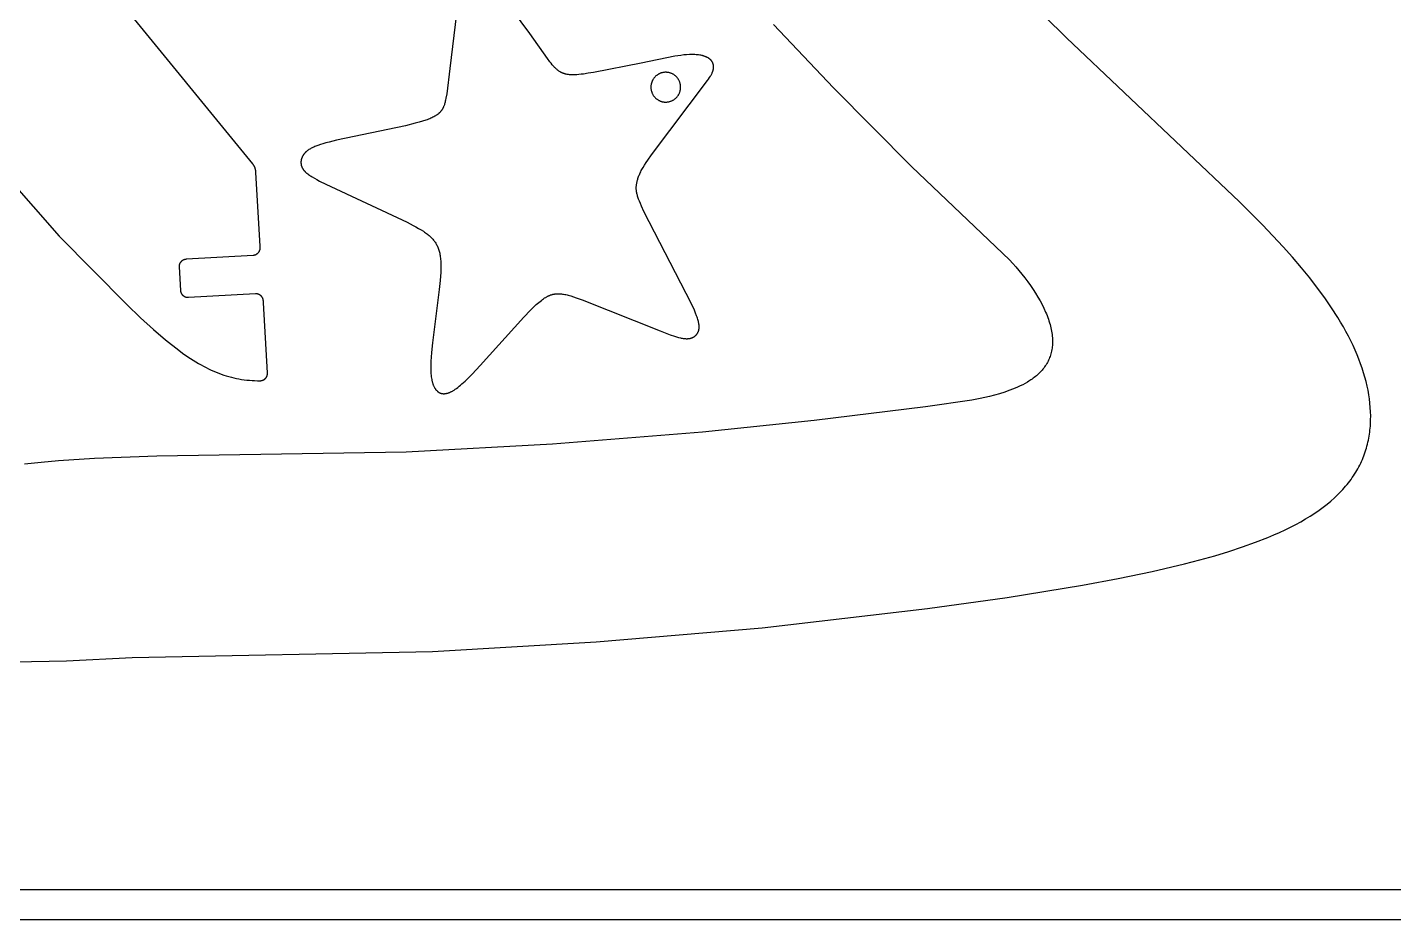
# Model space of a CAD drawing. Header units: millimetres. Extents: x -13379 to -9942, y 7 to 1157.
# Drawn here: x -11609.6 to -11242.4, y 6.5 to 246.3 of the extents above; entities that cross this region are included whole.
import ezdxf

# ---------------------------------------------------------------- set-up
doc = ezdxf.new("R2010")
doc.units = ezdxf.units.MM
doc.header["$MEASUREMENT"] = 0
for name, color, linetype in [('SECCIONES', 7, 'Continuous'), ('TABLERO COMPLETO', 7, 'Continuous'), ('TABLERO GONZALO', 1, 'Continuous')]:
    doc.layers.add(name, color=color, linetype=linetype)

msp = doc.modelspace()

# ---------------------------------------------------------------- linework, layer by layer
at = {"layer": 'SECCIONES'}
msp.add_lwpolyline([(-11434.03, 230.22), (-11434.03, 230.36), (-11434.04, 230.5), (-11434.05, 230.64), (-11434.07, 230.78), (-11434.09, 230.91), (-11434.12, 231.05), (-11434.15, 231.19), (-11434.18, 231.32), (-11434.22, 231.45), (-11434.27, 231.58), (-11434.32, 231.71), (-11434.37, 231.84), (-11434.43, 231.97), (-11434.49, 232.09), (-11434.56, 232.21), (-11434.63, 232.33), (-11434.71, 232.45), (-11434.78, 232.56), (-11434.87, 232.67), (-11434.96, 232.78), (-11435.05, 232.89), (-11435.14, 232.99), (-11435.24, 233.09), (-11435.34, 233.18), (-11435.44, 233.27), (-11435.55, 233.36), (-11435.66, 233.45), (-11435.77, 233.53), (-11435.89, 233.6), (-11436.01, 233.68), (-11436.13, 233.74), (-11436.25, 233.81), (-11436.38, 233.87), (-11436.51, 233.92), (-11436.64, 233.97), (-11436.77, 234.02), (-11436.9, 234.06), (-11437.03, 234.1), (-11437.17, 234.13), (-11437.3, 234.16), (-11437.44, 234.18), (-11437.58, 234.2), (-11437.72, 234.21), (-11437.86, 234.22), (-11437.99, 234.22), (-11438.13, 234.22), (-11438.27, 234.22), (-11438.41, 234.2), (-11438.55, 234.19), (-11438.69, 234.17), (-11438.82, 234.14), (-11438.96, 234.11), (-11439.09, 234.08), (-11439.23, 234.04), (-11439.36, 234), (-11439.49, 233.95), (-11439.62, 233.89), (-11439.74, 233.84), (-11439.87, 233.78), (-11439.99, 233.71), (-11440.11, 233.64), (-11440.23, 233.57), (-11440.34, 233.49), (-11440.45, 233.4), (-11440.56, 233.32), (-11440.67, 233.23), (-11440.77, 233.14), (-11440.87, 233.04), (-11440.97, 232.94), (-11441.06, 232.83), (-11441.15, 232.73), (-11441.23, 232.62), (-11441.31, 232.51), (-11441.39, 232.39), (-11441.46, 232.27), (-11441.53, 232.15), (-11441.6, 232.03), (-11441.66, 231.9), (-11441.71, 231.78), (-11441.77, 231.65), (-11441.81, 231.52), (-11441.86, 231.39), (-11441.89, 231.25), (-11441.93, 231.12), (-11441.96, 230.98), (-11441.98, 230.84), (-11442, 230.71), (-11442.01, 230.57), (-11442.02, 230.43), (-11442.03, 230.29), (-11442.03, 230.15), (-11442.02, 230.01), (-11442.01, 229.88), (-11442, 229.74), (-11441.98, 229.6), (-11441.96, 229.46), (-11441.93, 229.33), (-11441.89, 229.19), (-11441.86, 229.06), (-11441.81, 228.93), (-11441.77, 228.8), (-11441.71, 228.67), (-11441.66, 228.54), (-11441.6, 228.42), (-11441.53, 228.29), (-11441.46, 228.17), (-11441.39, 228.05), (-11441.31, 227.94), (-11441.23, 227.83), (-11441.15, 227.72), (-11441.06, 227.61), (-11440.97, 227.51), (-11440.87, 227.41), (-11440.77, 227.31), (-11440.67, 227.22), (-11440.56, 227.13), (-11440.45, 227.04), (-11440.34, 226.96), (-11440.23, 226.88), (-11440.11, 226.81), (-11439.99, 226.74), (-11439.87, 226.67), (-11439.74, 226.61), (-11439.62, 226.55), (-11439.49, 226.5), (-11439.36, 226.45), (-11439.23, 226.41), (-11439.09, 226.37), (-11438.96, 226.33), (-11438.82, 226.3), (-11438.69, 226.28), (-11438.55, 226.26), (-11438.41, 226.24), (-11438.27, 226.23), (-11438.13, 226.22), (-11437.99, 226.22), (-11437.86, 226.23), (-11437.72, 226.23), (-11437.58, 226.25), (-11437.44, 226.27), (-11437.3, 226.29), (-11437.17, 226.32), (-11437.03, 226.35), (-11436.9, 226.39), (-11436.77, 226.43), (-11436.64, 226.47), (-11436.51, 226.52), (-11436.38, 226.58), (-11436.25, 226.64), (-11436.13, 226.7), (-11436.01, 226.77), (-11435.89, 226.84), (-11435.77, 226.92), (-11435.66, 227), (-11435.55, 227.08), (-11435.44, 227.17), (-11435.34, 227.26), (-11435.24, 227.36), (-11435.14, 227.46), (-11435.05, 227.56), (-11434.96, 227.66), (-11434.87, 227.77), (-11434.78, 227.88), (-11434.71, 228), (-11434.63, 228.11), (-11434.56, 228.23), (-11434.49, 228.35), (-11434.43, 228.48), (-11434.37, 228.6), (-11434.32, 228.73), (-11434.27, 228.86), (-11434.22, 228.99), (-11434.18, 229.13), (-11434.15, 229.26), (-11434.12, 229.4), (-11434.09, 229.53), (-11434.07, 229.67), (-11434.05, 229.81), (-11434.04, 229.95), (-11434.03, 230.08), (-11434.03, 230.22)], dxfattribs=at)
for points in [[(-11599.15, 76.1, 0), (-11581.45, 76.96, 0), (-11500.7, 78.59, 0), (-11456.75, 81.17, 0), (-11412.11, 85, 0), (-11367.63, 90.12, 0), (-11346.29, 93.13, 0), (-11326.02, 96.44, 0), (-11316.41, 98.23, 0), (-11307.24, 100.13, 0), (-11298.56, 102.15, 0), (-11294.43, 103.22, 0), (-11290.45, 104.33, 0), (-11286.62, 105.48, 0), (-11282.96, 106.68, 0), (-11279.47, 107.93, 0), (-11276.15, 109.23, 0), (-11274.56, 109.9, 0), (-11273.02, 110.58, 0), (-11271.52, 111.28, 0), (-11270.08, 111.99, 0), (-11268.67, 112.71, 0), (-11267.32, 113.45, 0), (-11266.02, 114.2, 0), (-11264.76, 114.97, 0), (-11263.55, 115.76, 0), (-11262.39, 116.55, 0), (-11261.29, 117.36, 0), (-11260.22, 118.19, 0), (-11259.21, 119.03, 0), (-11258.25, 119.89, 0), (-11257.34, 120.76, 0), (-11256.9, 121.2, 0), (-11256.47, 121.64, 0), (-11256.05, 122.09, 0), (-11255.65, 122.54, 0), (-11255.26, 122.99, 0), (-11254.88, 123.45, 0), (-11254.51, 123.91, 0), (-11254.16, 124.37, 0), (-11253.81, 124.84, 0), (-11253.48, 125.31, 0), (-11253.16, 125.79, 0), (-11252.85, 126.26, 0), (-11252.55, 126.74, 0), (-11252.26, 127.23, 0), (-11251.99, 127.71, 0), (-11251.72, 128.2, 0), (-11251.47, 128.7, 0), (-11251.22, 129.19, 0), (-11250.99, 129.69, 0), (-11250.77, 130.19, 0), (-11250.56, 130.7, 0), (-11250.36, 131.21, 0), (-11250.18, 131.72, 0), (-11250, 132.23, 0), (-11249.83, 132.75, 0), (-11249.67, 133.26, 0), (-11249.53, 133.79, 0), (-11249.39, 134.31, 0), (-11249.27, 134.84, 0), (-11249.15, 135.37, 0), (-11249.04, 135.9, 0), (-11248.95, 136.43, 0), (-11248.86, 136.97, 0), (-11248.79, 137.51, 0), (-11248.72, 138.05, 0), (-11248.67, 138.6, 0), (-11248.62, 139.14, 0), (-11248.58, 139.69, 0), (-11248.54, 140.8, 0), (-11248.53, 141.91, 0), (-11248.56, 143.03, 0), (-11248.63, 144.16, 0), (-11248.73, 145.3, 0), (-11248.87, 146.45, 0), (-11249.04, 147.6, 0), (-11249.25, 148.77, 0), (-11249.5, 149.93, 0), (-11249.78, 151.11, 0), (-11250.09, 152.3, 0), (-11250.45, 153.49, 0), (-11250.83, 154.69, 0), (-11251.25, 155.89, 0), (-11251.71, 157.11, 0), (-11252.2, 158.33, 0), (-11252.72, 159.56, 0), (-11253.28, 160.79, 0), (-11253.88, 162.03, 0), (-11254.51, 163.29, 0), (-11255.18, 164.54, 0), (-11255.88, 165.81, 0), (-11256.62, 167.08, 0), (-11257.39, 168.37, 0), (-11259.05, 170.96, 0), (-11260.86, 173.58, 0), (-11262.81, 176.25, 0), (-11264.91, 178.96, 0), (-11267.16, 181.71, 0), (-11269.56, 184.51, 0), (-11272.1, 187.36, 0), (-11277.64, 193.24, 0), (-11283.76, 199.38, 0), (-11330.32, 243.51, 0), (-11347.94, 260.97, 0)], [(-11662.21, 259.86, 0), (-11601.06, 190.2, 0), (-11582.94, 171.81, 0), (-11579.22, 168.27, 0), (-11575.75, 165.11, 0), (-11572.49, 162.32, 0), (-11570.93, 161.06, 0), (-11569.41, 159.89, 0), (-11567.93, 158.79, 0), (-11566.48, 157.79, 0), (-11565.05, 156.86, 0), (-11563.65, 156.01, 0), (-11562.96, 155.61, 0), (-11562.27, 155.23, 0), (-11561.58, 154.87, 0), (-11560.9, 154.53, 0), (-11560.22, 154.21, 0), (-11559.54, 153.91, 0), (-11558.86, 153.62, 0), (-11558.19, 153.36, 0), (-11557.51, 153.11, 0), (-11556.84, 152.87, 0), (-11556.16, 152.66, 0), (-11555.48, 152.46, 0), (-11554.8, 152.28, 0), (-11554.12, 152.11, 0), (-11553.44, 151.97, 0), (-11552.75, 151.83, 0), (-11552.06, 151.72, 0), (-11551.37, 151.62, 0), (-11550.67, 151.54, 0), (-11549.96, 151.47, 0), (-11549.25, 151.42, 0), (-11548.54, 151.38, 0), (-11547.81, 151.36, 0), (-11547.08, 151.35, 0), (-11547.03, 151.35, 0), (-11546.98, 151.36, 0), (-11546.93, 151.36, 0), (-11546.88, 151.36, 0), (-11546.83, 151.37, 0), (-11546.78, 151.38, 0), (-11546.73, 151.38, 0), (-11546.68, 151.39, 0), (-11546.63, 151.41, 0), (-11546.58, 151.42, 0), (-11546.53, 151.43, 0), (-11546.48, 151.45, 0), (-11546.44, 151.46, 0), (-11546.39, 151.48, 0), (-11546.34, 151.5, 0), (-11546.29, 151.52, 0), (-11546.24, 151.54, 0), (-11546.2, 151.56, 0), (-11546.15, 151.58, 0), (-11546.11, 151.61, 0), (-11546.06, 151.64, 0), (-11546.02, 151.66, 0), (-11545.98, 151.69, 0), (-11545.93, 151.72, 0), (-11545.89, 151.75, 0), (-11545.85, 151.78, 0), (-11545.81, 151.81, 0), (-11545.77, 151.84, 0), (-11545.74, 151.88, 0), (-11545.7, 151.91, 0), (-11545.67, 151.95, 0), (-11545.63, 151.98, 0), (-11545.6, 152.02, 0), (-11545.56, 152.06, 0), (-11545.53, 152.09, 0), (-11545.5, 152.13, 0), (-11545.47, 152.17, 0), (-11545.44, 152.22, 0), (-11545.41, 152.26, 0), (-11545.39, 152.3, 0), (-11545.36, 152.34, 0), (-11545.33, 152.39, 0), (-11545.31, 152.43, 0), (-11545.29, 152.48, 0), (-11545.27, 152.53, 0), (-11545.24, 152.57, 0), (-11545.23, 152.62, 0), (-11545.21, 152.67, 0), (-11545.19, 152.72, 0), (-11545.17, 152.77, 0), (-11545.16, 152.82, 0), (-11545.15, 152.87, 0), (-11545.13, 152.92, 0), (-11545.12, 152.97, 0), (-11545.12, 153.02, 0), (-11545.11, 153.07, 0), (-11545.1, 153.12, 0), (-11545.1, 153.17, 0), (-11545.09, 153.22, 0), (-11545.09, 153.27, 0), (-11545.09, 153.32, 0), (-11545.09, 153.37, 0), (-11545.09, 153.42, 0), (-11545.09, 153.47, 0), (-11546.17, 172.32, 0), (-11546.2, 172.82, 0), (-11546.21, 172.89, 0), (-11546.22, 172.96, 0), (-11546.22, 173.03, 0), (-11546.24, 173.09, 0), (-11546.25, 173.16, 0), (-11546.27, 173.23, 0), (-11546.29, 173.29, 0), (-11546.31, 173.36, 0), (-11546.33, 173.42, 0), (-11546.36, 173.49, 0), (-11546.38, 173.55, 0), (-11546.41, 173.61, 0), (-11546.45, 173.67, 0), (-11546.48, 173.73, 0), (-11546.52, 173.79, 0), (-11546.55, 173.84, 0), (-11546.59, 173.9, 0), (-11546.63, 173.95, 0), (-11546.68, 174.01, 0), (-11546.72, 174.06, 0), (-11546.77, 174.11, 0), (-11546.82, 174.16, 0), (-11546.87, 174.2, 0), (-11546.92, 174.25, 0), (-11546.97, 174.29, 0), (-11547.03, 174.33, 0), (-11547.08, 174.37, 0), (-11547.14, 174.41, 0), (-11547.2, 174.44, 0), (-11547.26, 174.47, 0), (-11547.32, 174.51, 0), (-11547.38, 174.53, 0), (-11547.45, 174.56, 0), (-11547.51, 174.59, 0), (-11547.57, 174.61, 0), (-11547.64, 174.63, 0), (-11547.7, 174.65, 0), (-11547.77, 174.66, 0), (-11547.84, 174.68, 0), (-11547.91, 174.69, 0), (-11547.97, 174.7, 0), (-11548.04, 174.7, 0), (-11548.11, 174.71, 0), (-11548.18, 174.71, 0), (-11548.25, 174.71, 0), (-11548.31, 174.71, 0), (-11566.28, 173.67, 0), (-11566.35, 173.67, 0), (-11566.42, 173.67, 0), (-11566.49, 173.67, 0), (-11566.56, 173.68, 0), (-11566.63, 173.68, 0), (-11566.69, 173.69, 0), (-11566.76, 173.7, 0), (-11566.83, 173.72, 0), (-11566.89, 173.73, 0), (-11566.96, 173.75, 0), (-11567.02, 173.77, 0), (-11567.09, 173.79, 0), (-11567.15, 173.82, 0), (-11567.22, 173.84, 0), (-11567.28, 173.87, 0), (-11567.34, 173.9, 0), (-11567.4, 173.94, 0), (-11567.46, 173.97, 0), (-11567.51, 174.01, 0), (-11567.57, 174.05, 0), (-11567.62, 174.09, 0), (-11567.68, 174.13, 0), (-11567.73, 174.18, 0), (-11567.78, 174.22, 0), (-11567.83, 174.27, 0), (-11567.88, 174.32, 0), (-11567.92, 174.37, 0), (-11567.96, 174.42, 0), (-11568.01, 174.48, 0), (-11568.05, 174.53, 0), (-11568.08, 174.59, 0), (-11568.12, 174.65, 0), (-11568.15, 174.71, 0), (-11568.18, 174.77, 0), (-11568.21, 174.83, 0), (-11568.24, 174.89, 0), (-11568.27, 174.96, 0), (-11568.29, 175.02, 0), (-11568.31, 175.08, 0), (-11568.33, 175.15, 0), (-11568.35, 175.22, 0), (-11568.36, 175.28, 0), (-11568.37, 175.35, 0), (-11568.38, 175.42, 0), (-11568.39, 175.49, 0), (-11568.4, 175.55, 0), (-11568.76, 181.94, 0), (-11568.77, 182.01, 0), (-11568.77, 182.08, 0), (-11568.76, 182.15, 0), (-11568.76, 182.22, 0), (-11568.75, 182.29, 0), (-11568.74, 182.36, 0), (-11568.73, 182.43, 0), (-11568.72, 182.5, 0), (-11568.7, 182.57, 0), (-11568.68, 182.63, 0), (-11568.66, 182.7, 0), (-11568.64, 182.77, 0), (-11568.61, 182.83, 0), (-11568.58, 182.89, 0), (-11568.55, 182.96, 0), (-11568.52, 183.02, 0), (-11568.49, 183.08, 0), (-11568.45, 183.14, 0), (-11568.41, 183.2, 0), (-11568.37, 183.25, 0), (-11568.33, 183.31, 0), (-11568.28, 183.36, 0), (-11568.24, 183.42, 0), (-11568.19, 183.47, 0), (-11568.14, 183.51, 0), (-11568.09, 183.56, 0), (-11568.03, 183.61, 0), (-11567.98, 183.65, 0), (-11567.92, 183.69, 0), (-11567.86, 183.73, 0), (-11567.81, 183.77, 0), (-11567.74, 183.8, 0), (-11567.68, 183.84, 0), (-11567.62, 183.87, 0), (-11567.56, 183.9, 0), (-11567.49, 183.92, 0), (-11567.43, 183.95, 0), (-11567.36, 183.97, 0), (-11567.29, 183.99, 0), (-11567.23, 184.01, 0), (-11567.16, 184.02, 0), (-11567.09, 184.03, 0), (-11567.02, 184.04, 0), (-11566.95, 184.05, 0), (-11566.88, 184.06, 0), (-11548.93, 185.09, 0), (-11548.87, 185.09, 0), (-11548.8, 185.1, 0), (-11548.73, 185.11, 0), (-11548.66, 185.12, 0), (-11548.59, 185.14, 0), (-11548.52, 185.15, 0), (-11548.46, 185.17, 0), (-11548.39, 185.2, 0), (-11548.33, 185.22, 0), (-11548.26, 185.25, 0), (-11548.2, 185.27, 0), (-11548.14, 185.3, 0), (-11548.08, 185.34, 0), (-11548.02, 185.37, 0), (-11547.96, 185.41, 0), (-11547.9, 185.45, 0), (-11547.84, 185.49, 0), (-11547.79, 185.53, 0), (-11547.74, 185.58, 0), (-11547.68, 185.62, 0), (-11547.63, 185.67, 0), (-11547.59, 185.72, 0), (-11547.54, 185.77, 0), (-11547.49, 185.83, 0), (-11547.45, 185.88, 0), (-11547.41, 185.94, 0), (-11547.37, 185.99, 0), (-11547.34, 186.05, 0), (-11547.3, 186.11, 0), (-11547.27, 186.17, 0), (-11547.24, 186.24, 0), (-11547.21, 186.3, 0), (-11547.18, 186.36, 0), (-11547.16, 186.43, 0), (-11547.14, 186.5, 0), (-11547.12, 186.56, 0), (-11547.1, 186.63, 0), (-11547.09, 186.7, 0), (-11547.07, 186.77, 0), (-11547.06, 186.83, 0), (-11547.06, 186.9, 0), (-11547.05, 186.97, 0), (-11547.05, 187.04, 0), (-11547.04, 187.34, 0), (-11547.04, 187.38, 0), (-11547.04, 187.42, 0), (-11547.04, 187.46, 0), (-11547.05, 187.5, 0), (-11548.19, 207.33, 0), (-11548.19, 207.41, 0), (-11548.2, 207.48, 0), (-11548.21, 207.56, 0), (-11548.22, 207.64, 0), (-11548.23, 207.71, 0), (-11548.24, 207.79, 0), (-11548.25, 207.86, 0), (-11548.27, 207.94, 0), (-11548.29, 208.02, 0), (-11548.3, 208.09, 0), (-11548.32, 208.17, 0), (-11548.34, 208.24, 0), (-11548.37, 208.31, 0), (-11548.39, 208.39, 0), (-11548.42, 208.46, 0), (-11548.44, 208.53, 0), (-11548.47, 208.61, 0), (-11548.5, 208.68, 0), (-11548.53, 208.75, 0), (-11548.57, 208.82, 0), (-11548.6, 208.89, 0), (-11548.64, 208.96, 0), (-11548.67, 209.03, 0), (-11548.71, 209.09, 0), (-11548.75, 209.16, 0), (-11548.79, 209.23, 0), (-11548.83, 209.29, 0), (-11548.87, 209.35, 0), (-11548.92, 209.42, 0), (-11548.96, 209.48, 0), (-11549.01, 209.54, 0), (-11549.05, 209.6, 0), (-11584.83, 253.39, 0)], [(-11409.03, 247.05, 0), (-11392.97, 230.04, 0), (-11371.88, 208.84, 0), (-11345.63, 183.82, 0), (-11344.77, 182.89, 0), (-11343.93, 181.94, 0), (-11343.09, 180.96, 0), (-11342.28, 179.97, 0), (-11341.49, 178.96, 0), (-11340.73, 177.94, 0), (-11339.99, 176.92, 0), (-11339.29, 175.89, 0), (-11338.63, 174.87, 0), (-11338, 173.84, 0), (-11337.42, 172.82, 0), (-11336.88, 171.81, 0), (-11336.38, 170.81, 0), (-11335.93, 169.81, 0), (-11335.72, 169.32, 0), (-11335.52, 168.84, 0), (-11335.34, 168.35, 0), (-11335.17, 167.87, 0), (-11335.01, 167.4, 0), (-11334.86, 166.92, 0), (-11334.72, 166.46, 0), (-11334.6, 165.99, 0), (-11334.49, 165.54, 0), (-11334.39, 165.08, 0), (-11334.31, 164.64, 0), (-11334.24, 164.19, 0), (-11334.18, 163.76, 0), (-11334.13, 163.33, 0), (-11334.09, 162.9, 0), (-11334.07, 162.48, 0), (-11334.06, 162.06, 0), (-11334.06, 161.66, 0), (-11334.07, 161.25, 0), (-11334.09, 160.86, 0), (-11334.13, 160.46, 0), (-11334.18, 160.08, 0), (-11334.24, 159.7, 0), (-11334.31, 159.33, 0), (-11334.39, 158.96, 0), (-11334.49, 158.6, 0), (-11334.59, 158.25, 0), (-11334.71, 157.9, 0), (-11334.83, 157.56, 0), (-11334.97, 157.22, 0), (-11335.12, 156.89, 0), (-11335.27, 156.57, 0), (-11335.44, 156.26, 0), (-11335.62, 155.95, 0), (-11335.8, 155.64, 0), (-11336, 155.34, 0), (-11336.2, 155.05, 0), (-11336.41, 154.77, 0), (-11336.63, 154.49, 0), (-11336.86, 154.22, 0), (-11337.1, 153.95, 0), (-11337.34, 153.69, 0), (-11337.59, 153.43, 0), (-11337.85, 153.18, 0), (-11338.12, 152.94, 0), (-11338.39, 152.7, 0), (-11338.67, 152.47, 0), (-11338.96, 152.25, 0), (-11339.25, 152.02, 0), (-11339.54, 151.81, 0), (-11339.85, 151.6, 0), (-11340.15, 151.39, 0), (-11340.47, 151.2, 0), (-11340.78, 151, 0), (-11341.43, 150.63, 0), (-11342.08, 150.27, 0), (-11342.76, 149.94, 0), (-11343.44, 149.62, 0), (-11344.13, 149.32, 0), (-11344.82, 149.04, 0), (-11345.52, 148.78, 0), (-11346.22, 148.52, 0), (-11346.92, 148.29, 0), (-11348.31, 147.85, 0), (-11349.67, 147.47, 0), (-11351, 147.13, 0), (-11352.28, 146.83, 0), (-11353.51, 146.57, 0), (-11355.78, 146.13, 0), (-11368.23, 144.35, 0), (-11398.13, 140.62, 0), (-11428.12, 137.55, 0), (-11468.51, 134.3, 0), (-11507.85, 132.18, 0), (-11574.86, 131.11, 0), (-11591.55, 130.46, 0), (-11601.23, 129.82, 0), (-11605.93, 129.41, 0), (-11610.45, 128.94, 0)], [(-11613.2, 75.79, 0), (-11599.15, 76.1, 0)]]:
    msp.add_polyline3d(points, dxfattribs=at)
at = {"layer": 'TABLERO COMPLETO', "color": 7}
for points in [[(-11444.63, 236.68), (-11457.42, 234.2), (-11458.86, 233.96), (-11460.18, 233.76), (-11460.8, 233.68), (-11461.39, 233.61), (-11461.95, 233.56), (-11462.49, 233.53), (-11462.74, 233.52), (-11462.99, 233.52), (-11463.24, 233.52), (-11463.47, 233.53), (-11463.7, 233.54), (-11463.93, 233.56), (-11464.15, 233.59), (-11464.36, 233.62), (-11464.57, 233.65), (-11464.77, 233.69), (-11464.97, 233.74), (-11465.07, 233.77), (-11465.17, 233.79), (-11465.26, 233.82), (-11465.36, 233.86), (-11465.45, 233.89), (-11465.54, 233.92), (-11465.64, 233.96), (-11465.73, 234), (-11465.82, 234.03), (-11465.91, 234.07), (-11466, 234.12), (-11466.08, 234.16), (-11466.17, 234.21), (-11466.26, 234.25), (-11466.34, 234.3), (-11466.43, 234.35), (-11466.59, 234.46), (-11466.76, 234.57), (-11466.93, 234.69), (-11467.09, 234.82), (-11467.25, 234.95), (-11467.41, 235.09), (-11467.57, 235.24), (-11467.73, 235.39), (-11467.89, 235.55), (-11468.04, 235.72), (-11468.2, 235.89), (-11468.52, 236.25), (-11468.84, 236.64), (-11469.16, 237.06), (-11469.83, 237.95), (-11474.55, 244.69), (-11485.71, 259.65)], [(-11493.58, 256.01), (-11496.03, 235.24), (-11496.92, 228.45), (-11497.12, 227.23), (-11497.23, 226.69), (-11497.29, 226.44), (-11497.35, 226.19), (-11497.41, 225.95), (-11497.47, 225.73), (-11497.54, 225.51), (-11497.62, 225.29), (-11497.7, 225.09), (-11497.74, 224.99), (-11497.78, 224.89), (-11497.82, 224.8), (-11497.87, 224.7), (-11497.92, 224.61), (-11497.97, 224.52), (-11498.02, 224.43), (-11498.07, 224.34), (-11498.12, 224.25), (-11498.18, 224.17), (-11498.23, 224.08), (-11498.29, 224), (-11498.35, 223.92), (-11498.41, 223.84), (-11498.48, 223.76), (-11498.54, 223.68), (-11498.61, 223.6), (-11498.68, 223.52), (-11498.76, 223.45), (-11498.83, 223.37), (-11498.91, 223.3), (-11498.99, 223.22), (-11499.07, 223.15), (-11499.15, 223.08), (-11499.24, 223.01), (-11499.33, 222.94), (-11499.42, 222.87), (-11499.51, 222.8), (-11499.61, 222.73), (-11499.71, 222.67), (-11499.91, 222.53), (-11500.14, 222.4), (-11500.37, 222.27), (-11500.62, 222.14), (-11500.89, 222.01), (-11501.18, 221.88), (-11501.48, 221.75), (-11501.81, 221.62), (-11502.16, 221.49), (-11502.54, 221.36), (-11503.38, 221.09), (-11504.34, 220.8), (-11505.42, 220.51), (-11508.01, 219.88), (-11526.54, 215.97), (-11528.55, 215.48), (-11529.41, 215.24), (-11530.18, 215.02), (-11530.88, 214.8), (-11531.52, 214.58), (-11532.1, 214.36), (-11532.37, 214.25), (-11532.62, 214.14), (-11532.87, 214.03), (-11533.1, 213.91), (-11533.33, 213.8), (-11533.54, 213.68), (-11533.74, 213.56), (-11533.94, 213.44), (-11534.12, 213.32), (-11534.29, 213.19), (-11534.46, 213.07), (-11534.54, 213), (-11534.61, 212.94), (-11534.69, 212.87), (-11534.76, 212.81), (-11534.83, 212.74), (-11534.9, 212.67), (-11534.97, 212.61), (-11535.03, 212.54), (-11535.09, 212.47), (-11535.16, 212.4), (-11535.21, 212.33), (-11535.27, 212.26), (-11535.33, 212.19), (-11535.38, 212.12), (-11535.43, 212.04), (-11535.48, 211.97), (-11535.52, 211.9), (-11535.57, 211.83), (-11535.61, 211.75), (-11535.65, 211.68), (-11535.69, 211.6), (-11535.73, 211.52), (-11535.77, 211.45), (-11535.8, 211.37), (-11535.83, 211.29), (-11535.86, 211.22), (-11535.89, 211.14), (-11535.92, 211.06), (-11535.94, 210.98), (-11535.96, 210.9), (-11535.99, 210.82), (-11536, 210.74), (-11536.02, 210.67), (-11536.04, 210.59), (-11536.05, 210.5), (-11536.06, 210.42), (-11536.07, 210.34), (-11536.08, 210.26), (-11536.08, 210.18), (-11536.09, 210.1), (-11536.09, 210.02), (-11536.09, 209.94), (-11536.08, 209.86), (-11536.08, 209.78), (-11536.07, 209.7), (-11536.06, 209.61), (-11536.05, 209.53), (-11536.04, 209.45), (-11536.03, 209.37), (-11536.01, 209.29), (-11535.99, 209.21), (-11535.97, 209.13), (-11535.94, 209.05), (-11535.91, 208.97), (-11535.89, 208.89), (-11535.85, 208.81), (-11535.82, 208.73), (-11535.78, 208.65), (-11535.75, 208.57), (-11535.7, 208.49), (-11535.66, 208.41), (-11535.61, 208.34), (-11535.57, 208.26), (-11535.51, 208.18), (-11535.46, 208.1), (-11535.4, 208.02), (-11535.34, 207.95), (-11535.28, 207.87), (-11535.21, 207.79), (-11535.14, 207.71), (-11535.07, 207.63), (-11534.99, 207.56), (-11534.92, 207.48), (-11534.83, 207.4), (-11534.75, 207.32), (-11534.66, 207.24), (-11534.47, 207.09), (-11534.27, 206.93), (-11534.06, 206.77), (-11533.83, 206.61), (-11533.59, 206.44), (-11533.33, 206.28), (-11533.05, 206.11), (-11532.46, 205.76), (-11531.79, 205.39), (-11531.07, 205), (-11529.41, 204.17), (-11507.55, 193.93), (-11505.92, 193.09), (-11505.17, 192.68), (-11504.46, 192.28), (-11503.81, 191.89), (-11503.19, 191.5), (-11502.91, 191.3), (-11502.63, 191.11), (-11502.36, 190.92), (-11502.11, 190.73), (-11501.87, 190.53), (-11501.64, 190.34), (-11501.42, 190.15), (-11501.21, 189.95), (-11501.01, 189.76), (-11500.82, 189.56), (-11500.64, 189.36), (-11500.47, 189.16), (-11500.31, 188.96), (-11500.16, 188.76), (-11500.01, 188.55), (-11499.87, 188.33), (-11499.74, 188.12), (-11499.62, 187.9), (-11499.5, 187.67), (-11499.39, 187.44), (-11499.29, 187.2), (-11499.19, 186.95), (-11499.1, 186.7), (-11499.02, 186.43), (-11498.94, 186.16), (-11498.86, 185.88), (-11498.79, 185.59), (-11498.73, 185.28), (-11498.68, 184.96), (-11498.63, 184.63), (-11498.59, 184.29), (-11498.55, 183.93), (-11498.52, 183.56), (-11498.5, 183.17), (-11498.48, 182.76), (-11498.48, 182.34), (-11498.48, 181.44), (-11498.51, 180.47), (-11498.57, 179.42), (-11498.66, 178.31), (-11498.91, 175.86), (-11500.75, 161.49), (-11501.01, 158.9), (-11501.1, 157.7), (-11501.17, 156.59), (-11501.2, 155.54), (-11501.2, 154.57), (-11501.19, 154.11), (-11501.17, 153.66), (-11501.14, 153.24), (-11501.1, 152.83), (-11501.06, 152.44), (-11501, 152.07), (-11500.94, 151.71), (-11500.87, 151.37), (-11500.83, 151.21), (-11500.79, 151.05), (-11500.75, 150.89), (-11500.71, 150.74), (-11500.66, 150.59), (-11500.61, 150.45), (-11500.56, 150.31), (-11500.51, 150.18), (-11500.45, 150.04), (-11500.4, 149.92), (-11500.34, 149.79), (-11500.28, 149.67), (-11500.22, 149.56), (-11500.15, 149.44), (-11500.09, 149.34), (-11500.02, 149.23), (-11499.95, 149.13), (-11499.88, 149.03), (-11499.81, 148.94), (-11499.74, 148.85), (-11499.66, 148.77), (-11499.59, 148.69), (-11499.51, 148.61), (-11499.47, 148.57), (-11499.43, 148.54), (-11499.39, 148.5), (-11499.35, 148.47), (-11499.31, 148.43), (-11499.26, 148.4), (-11499.22, 148.37), (-11499.18, 148.34), (-11499.14, 148.31), (-11499.09, 148.28), (-11499.05, 148.25), (-11499.01, 148.23), (-11498.96, 148.2), (-11498.92, 148.18), (-11498.87, 148.15), (-11498.83, 148.13), (-11498.78, 148.11), (-11498.74, 148.09), (-11498.69, 148.07), (-11498.64, 148.05), (-11498.6, 148.03), (-11498.55, 148.01), (-11498.5, 147.99), (-11498.45, 147.98), (-11498.4, 147.97), (-11498.36, 147.95), (-11498.31, 147.94), (-11498.26, 147.93), (-11498.21, 147.92), (-11498.16, 147.91), (-11498.11, 147.9), (-11498.06, 147.89), (-11498, 147.89), (-11497.95, 147.88), (-11497.9, 147.87), (-11497.85, 147.87), (-11497.79, 147.87), (-11497.74, 147.87), (-11497.69, 147.87), (-11497.63, 147.87), (-11497.58, 147.87), (-11497.52, 147.87), (-11497.47, 147.87), (-11497.41, 147.88), (-11497.3, 147.89), (-11497.19, 147.9), (-11497.07, 147.92), (-11496.95, 147.95), (-11496.84, 147.97), (-11496.71, 148.01), (-11496.59, 148.04), (-11496.47, 148.08), (-11496.34, 148.13), (-11496.21, 148.18), (-11496.08, 148.23), (-11495.94, 148.29), (-11495.81, 148.36), (-11495.67, 148.43), (-11495.53, 148.5), (-11495.38, 148.58), (-11495.24, 148.67), (-11495.09, 148.76), (-11494.93, 148.85), (-11494.62, 149.07), (-11494.29, 149.3), (-11493.94, 149.56), (-11493.58, 149.85), (-11493.21, 150.16), (-11492.81, 150.5), (-11491.97, 151.27), (-11491.05, 152.16), (-11490.06, 153.15), (-11487.88, 155.46), (-11476.21, 168.4), (-11474.39, 170.29), (-11473.58, 171.09), (-11472.82, 171.8), (-11472.47, 172.11), (-11472.12, 172.41), (-11471.79, 172.68), (-11471.47, 172.94), (-11471.17, 173.17), (-11470.87, 173.38), (-11470.58, 173.58), (-11470.3, 173.75), (-11470.16, 173.83), (-11470.02, 173.91), (-11469.89, 173.98), (-11469.76, 174.05), (-11469.62, 174.12), (-11469.49, 174.18), (-11469.36, 174.24), (-11469.23, 174.29), (-11469.11, 174.34), (-11468.98, 174.39), (-11468.85, 174.43), (-11468.72, 174.47), (-11468.6, 174.51), (-11468.47, 174.54), (-11468.34, 174.57), (-11468.22, 174.6), (-11468.09, 174.62), (-11467.96, 174.65), (-11467.84, 174.66), (-11467.71, 174.68), (-11467.58, 174.7), (-11467.45, 174.71), (-11467.32, 174.71), (-11467.19, 174.72), (-11467.05, 174.72), (-11466.92, 174.72), (-11466.79, 174.72), (-11466.65, 174.72), (-11466.37, 174.7), (-11466.09, 174.68), (-11465.8, 174.64), (-11465.5, 174.6), (-11465.2, 174.54), (-11464.89, 174.48), (-11464.57, 174.4), (-11464.24, 174.32), (-11463.55, 174.13), (-11462.84, 173.91), (-11462.08, 173.65), (-11460.49, 173.06), (-11439.5, 164.74), (-11436.83, 163.72), (-11435.65, 163.32), (-11435.1, 163.15), (-11434.58, 163), (-11434.08, 162.88), (-11433.85, 162.83), (-11433.62, 162.78), (-11433.39, 162.74), (-11433.17, 162.71), (-11432.96, 162.68), (-11432.76, 162.67), (-11432.56, 162.65), (-11432.46, 162.65), (-11432.37, 162.65), (-11432.27, 162.65), (-11432.18, 162.65), (-11432.09, 162.66), (-11432, 162.66), (-11431.91, 162.67), (-11431.83, 162.68), (-11431.74, 162.69), (-11431.66, 162.7), (-11431.57, 162.72), (-11431.49, 162.73), (-11431.41, 162.75), (-11431.33, 162.77), (-11431.26, 162.79), (-11431.18, 162.81), (-11431.11, 162.84), (-11431.03, 162.86), (-11430.96, 162.89), (-11430.89, 162.92), (-11430.82, 162.95), (-11430.75, 162.98), (-11430.68, 163.02), (-11430.61, 163.05), (-11430.55, 163.09), (-11430.48, 163.13), (-11430.42, 163.17), (-11430.36, 163.21), (-11430.29, 163.26), (-11430.23, 163.3), (-11430.17, 163.35), (-11430.12, 163.4), (-11430.06, 163.45), (-11430, 163.5), (-11429.95, 163.55), (-11429.89, 163.6), (-11429.84, 163.66), (-11429.79, 163.72), (-11429.74, 163.78), (-11429.69, 163.84), (-11429.65, 163.9), (-11429.6, 163.96), (-11429.56, 164.03), (-11429.51, 164.09), (-11429.47, 164.16), (-11429.43, 164.23), (-11429.4, 164.3), (-11429.36, 164.38), (-11429.33, 164.45), (-11429.29, 164.53), (-11429.26, 164.61), (-11429.23, 164.69), (-11429.21, 164.77), (-11429.18, 164.85), (-11429.16, 164.94), (-11429.14, 165.03), (-11429.12, 165.12), (-11429.1, 165.21), (-11429.09, 165.3), (-11429.08, 165.4), (-11429.07, 165.5), (-11429.06, 165.59), (-11429.06, 165.7), (-11429.06, 165.8), (-11429.06, 165.91), (-11429.06, 166.02), (-11429.07, 166.13), (-11429.08, 166.24), (-11429.09, 166.36), (-11429.1, 166.48), (-11429.12, 166.6), (-11429.14, 166.72), (-11429.16, 166.85), (-11429.19, 166.98), (-11429.25, 167.25), (-11429.32, 167.53), (-11429.4, 167.82), (-11429.5, 168.13), (-11429.61, 168.45), (-11429.73, 168.78), (-11430.01, 169.49), (-11430.34, 170.27), (-11431.15, 172), (-11443.89, 196.82), (-11444.58, 198.29), (-11444.86, 198.95), (-11445.11, 199.56), (-11445.33, 200.13), (-11445.42, 200.4), (-11445.51, 200.67), (-11445.59, 200.92), (-11445.66, 201.17), (-11445.72, 201.41), (-11445.78, 201.64), (-11445.82, 201.87), (-11445.86, 202.09), (-11445.89, 202.31), (-11445.92, 202.52), (-11445.94, 202.73), (-11445.95, 202.94), (-11445.95, 203.14), (-11445.95, 203.35), (-11445.94, 203.55), (-11445.92, 203.76), (-11445.9, 203.96), (-11445.87, 204.17), (-11445.84, 204.38), (-11445.8, 204.59), (-11445.75, 204.81), (-11445.7, 205.03), (-11445.64, 205.25), (-11445.57, 205.48), (-11445.5, 205.72), (-11445.41, 205.95), (-11445.32, 206.2), (-11445.23, 206.45), (-11445.12, 206.71), (-11445, 206.97), (-11444.88, 207.24), (-11444.75, 207.51), (-11444.61, 207.8), (-11444.45, 208.08), (-11444.12, 208.68), (-11443.75, 209.3), (-11443.33, 209.95), (-11442.88, 210.63), (-11441.87, 212.05), (-11426.83, 231.98), (-11426.54, 232.39), (-11426.28, 232.78), (-11426.04, 233.14), (-11425.94, 233.32), (-11425.84, 233.49), (-11425.75, 233.65), (-11425.66, 233.82), (-11425.58, 233.98), (-11425.51, 234.13), (-11425.45, 234.29), (-11425.42, 234.37), (-11425.39, 234.45), (-11425.36, 234.53), (-11425.34, 234.6), (-11425.31, 234.68), (-11425.29, 234.76), (-11425.27, 234.83), (-11425.25, 234.91), (-11425.24, 234.99), (-11425.22, 235.07), (-11425.21, 235.14), (-11425.2, 235.22), (-11425.19, 235.3), (-11425.18, 235.37), (-11425.18, 235.45), (-11425.17, 235.53), (-11425.17, 235.61), (-11425.17, 235.69), (-11425.17, 235.76), (-11425.18, 235.84), (-11425.18, 235.92), (-11425.19, 236), (-11425.2, 236.07), (-11425.22, 236.15), (-11425.23, 236.23), (-11425.25, 236.31), (-11425.27, 236.38), (-11425.29, 236.46), (-11425.32, 236.54), (-11425.34, 236.61), (-11425.37, 236.69), (-11425.41, 236.77), (-11425.44, 236.84), (-11425.48, 236.92), (-11425.52, 236.99), (-11425.56, 237.06), (-11425.61, 237.14), (-11425.66, 237.21), (-11425.71, 237.28), (-11425.76, 237.35), (-11425.82, 237.42), (-11425.88, 237.49), (-11425.95, 237.56), (-11426.02, 237.63), (-11426.09, 237.69), (-11426.16, 237.76), (-11426.24, 237.82), (-11426.32, 237.88), (-11426.4, 237.94), (-11426.49, 238), (-11426.58, 238.06), (-11426.67, 238.12), (-11426.77, 238.17), (-11426.87, 238.23), (-11426.97, 238.28), (-11427.08, 238.33), (-11427.19, 238.38), (-11427.3, 238.42), (-11427.42, 238.47), (-11427.54, 238.51), (-11427.66, 238.55), (-11427.79, 238.59), (-11427.92, 238.63), (-11428.05, 238.67), (-11428.19, 238.7), (-11428.33, 238.74), (-11428.62, 238.8), (-11428.91, 238.85), (-11429.23, 238.89), (-11429.55, 238.93), (-11429.88, 238.95), (-11430.22, 238.97), (-11430.57, 238.98), (-11430.93, 238.99), (-11431.3, 238.99), (-11431.67, 238.98), (-11432.43, 238.93), (-11433.21, 238.87), (-11433.99, 238.78), (-11434.78, 238.67), (-11435.57, 238.55), (-11444.63, 236.68)]]:
    msp.add_lwpolyline(points, dxfattribs=at)
at = {"layer": 'TABLERO GONZALO'}
for points in [[(-12042.02, 6.54), (-12042.02, 1156.54), (-9942.02, 1156.54), (-9942.02, 6.54), (-12042.02, 6.54)], [(-12034.02, 14.54), (-12034.02, 1148.54), (-9950.02, 1148.54), (-9950.02, 14.54), (-12034.02, 14.54)]]:
    msp.add_lwpolyline(points, dxfattribs=at)

doc.saveas('drawing.dxf')
